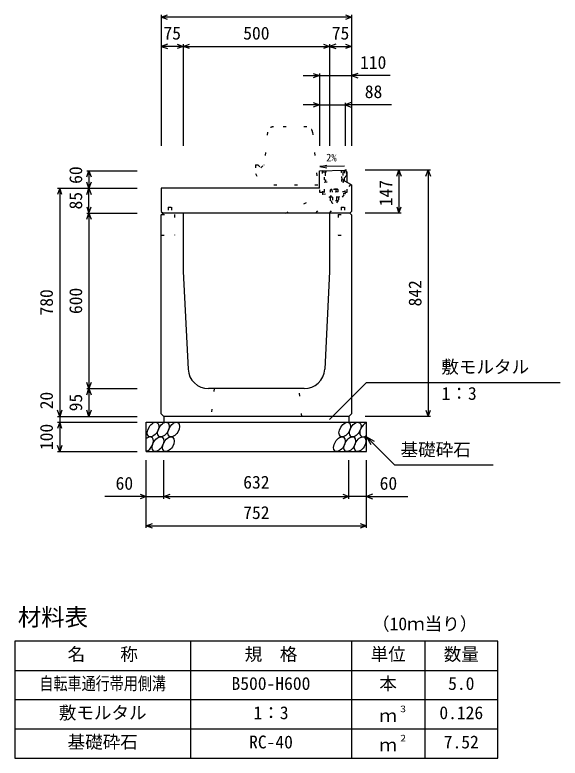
# Model space of a CAD drawing. Units: millimetres, scale not verified. Extents: x -12600 to 12600, y -5940 to 5940.
# Drawn here: x 1875 to 3737, y 1278 to 3819 of the extents above; entities that cross this region are included whole.
import ezdxf
from ezdxf.enums import TextEntityAlignment as Align

# ---------------------------------------------------------------- set-up
doc = ezdxf.new("R2010")
doc.units = ezdxf.units.MM
doc.header["$LTSCALE"] = 40
doc.linetypes.add('DOTTED', pattern=[1.75, 0.25, -1.5])
for name, color, linetype, lineweight in [('0-0_DIM', 7, 'Continuous', 25), ('0-2_HATCH', 6, 'Continuous', 25), ('0-3_HYO', 3, 'Continuous', 25), ('0-4_HYO2', 4, 'Continuous', 25), ('0-5_OUTLINE', 3, 'Continuous', 25), ('0-6_OUTLINE2', 4, 'DOTTED', 25), ('0-7_TXT', 7, 'Continuous', 25)]:
    doc.layers.add(name, color=color, linetype=linetype, lineweight=lineweight)
doc.styles.add('ＭＳ ゴシック', font='')
doc.styles.get('ＭＳ ゴシック').set_extended_font_data('MS Gothic')

msp = doc.modelspace()

# ---------------------------------------------------------------- linework, layer by layer
at = {"layer": '0-0_DIM'}
for p, q in [((2375, 3818.96), (2375, 3371.46)), ((3025, 3811.46), (2375, 3811.46)), ((3025, 3818.96), (3025, 3371.46)), ((2450, 3711.46), (2375, 3711.46)), ((2450, 3718.96), (2450, 3371.46)), ((2450, 3711.46), (2950, 3711.46)), ((2950, 3718.96), (2950, 3371.46)), ((2950, 3711.46), (3025, 3711.46)), ((2860, 3611.46), (2915, 3611.46)), ((2915, 3618.96), (2915, 3371.46)), ((2915, 3611.46), (3025, 3611.46)), ((3156.52, 3611.46), (3025, 3611.46)), ((2915, 3511.46), (2860, 3511.46)), ((2915, 3511.46), (3003, 3511.46)), ((3003, 3518.96), (3003, 3371.46)), ((3161.78, 3511.46), (3003, 3511.46)), ((2120.5, 3286.46), (2293, 3286.46)), ((2128, 3286.46), (2128, 3226.46)), ((3294.5, 3288.46), (3072, 3288.46)), ((3187, 3288.46), (3187, 3141.46)), ((3287, 3288.46), (3287, 2446.46)), ((2020.5, 3226.46), (2293, 3226.46)), ((2028, 3226.46), (2028, 2446.46)), ((2128, 3141.46), (2128, 3226.46)), ((2120.5, 3141.46), (2293, 3141.46)), ((2128, 3141.46), (2128, 2541.46)), ((3194.5, 3141.46), (3072, 3141.46)), ((2120.5, 2541.46), (2293, 2541.46)), ((2128, 2541.46), (2128, 2446.46)), ((2949.77, 2435.65), (3076, 2561.89)), ((3076, 2561.89), (3737.46, 2561.89)), ((2020.5, 2446.46), (2293, 2446.46)), ((2028, 2446.46), (2028, 2426.46)), ((3294.5, 2446.46), (3072, 2446.46)), ((2020.5, 2426.46), (2293, 2426.46)), ((2028, 2426.46), (2028, 2326.46)), ((3076, 2376.46), (3171.76, 2280.71)), ((3076, 2376.46), (3101.98, 2361.46)), ((3076, 2376.46), (3091, 2350.48)), ((2020.5, 2326.46), (2293, 2326.46)), ((2324, 2065.1), (2324, 2296.46)), ((2384, 2165.1), (2384, 2296.46)), ((3016, 2165.1), (3016, 2296.46)), ((3076, 2065.1), (3076, 2296.46)), ((3171.76, 2280.71), (3509.31, 2280.71)), ((2324, 2172.6), (2182.21, 2172.6)), ((2324, 2172.6), (2384, 2172.6)), ((2384, 2172.6), (3016, 2172.6)), ((3076, 2172.6), (3016, 2172.6)), ((3076, 2172.6), (3217.79, 2172.6)), ((2324, 2072.6), (3076, 2072.6))]:
    msp.add_line(p, q, dxfattribs=at)
for points in [[(2396.14, 3803.77), (2375, 3811.46), (2396.14, 3819.16)], [(3003.86, 3819.16), (3025, 3811.46), (3003.86, 3803.77)], [(2396.14, 3719.16), (2375, 3711.46), (2396.14, 3703.77)], [(2428.86, 3719.16), (2450, 3711.46), (2428.86, 3703.77)], [(2471.14, 3703.77), (2450, 3711.46), (2471.14, 3719.16)], [(2928.86, 3719.16), (2950, 3711.46), (2928.86, 3703.77)], [(2971.14, 3719.16), (2950, 3711.46), (2971.14, 3703.77)], [(3003.86, 3719.16), (3025, 3711.46), (3003.86, 3703.77)], [(2893.86, 3619.16), (2915, 3611.46), (2893.86, 3603.77)], [(3046.14, 3619.16), (3025, 3611.46), (3046.14, 3603.77)], [(2893.86, 3519.16), (2915, 3511.46), (2893.86, 3503.77)], [(3024.14, 3519.16), (3003, 3511.46), (3024.14, 3503.77)], [(2120.3, 3265.32), (2128, 3286.46), (2135.7, 3265.32)], [(3179.3, 3267.32), (3187, 3288.46), (3194.7, 3267.32)], [(3279.3, 3267.32), (3287, 3288.46), (3294.7, 3267.32)], [(2135.7, 3247.61), (2128, 3226.46), (2120.3, 3247.61)], [(2035.7, 3205.32), (2028, 3226.46), (2020.3, 3205.32)], [(2120.3, 3205.32), (2128, 3226.46), (2135.7, 3205.32)], [(2120.3, 3162.61), (2128, 3141.46), (2135.7, 3162.61)], [(3179.3, 3162.61), (3187, 3141.46), (3194.7, 3162.61)], [(2120.3, 3120.32), (2128, 3141.46), (2135.7, 3120.32)], [(2135.7, 2562.61), (2128, 2541.46), (2120.3, 2562.61)], [(2120.3, 2520.32), (2128, 2541.46), (2135.7, 2520.32)], [(2035.7, 2467.61), (2028, 2446.46), (2020.3, 2467.61)], [(2135.7, 2467.61), (2128, 2446.46), (2120.3, 2467.61)], [(3279.3, 2467.61), (3287, 2446.46), (3294.7, 2467.61)], [(2035.7, 2405.32), (2028, 2426.46), (2020.3, 2405.32)], [(2035.7, 2347.61), (2028, 2326.46), (2020.3, 2347.61)], [(2302.86, 2180.29), (2324, 2172.6), (2302.86, 2164.9)], [(2405.14, 2164.9), (2384, 2172.6), (2405.14, 2180.29)], [(2994.86, 2180.29), (3016, 2172.6), (2994.86, 2164.9)], [(3097.14, 2180.29), (3076, 2172.6), (3097.14, 2164.9)], [(2345.14, 2064.9), (2324, 2072.6), (2345.14, 2080.29)], [(3054.86, 2080.29), (3076, 2072.6), (3054.86, 2064.9)]]:
    msp.add_lwpolyline(points, dxfattribs=at)
at = {"layer": '0-2_HATCH', "linetype": 'DOTTED'}
for p, q in [((3003.93, 3208.28), (3002.28, 3288.27)), ((2932.32, 3212.81), (2931.46, 3254.8)), ((2996.44, 3256.14), (2997.31, 3214.15)), ((2931.6, 3247.8), (2996.59, 3249.14)), ((3009.82, 3213.4), (3009.14, 3246.65)), ((2925.84, 3211.68), (2916.84, 3211.49)), ((3003.8, 3214.28), (2925.82, 3212.68)), ((2955.5, 3222.66), (2953.04, 3220.74)), ((2953.19, 3213.24), (2953.04, 3220.74)), ((2979.43, 3213.78), (2953.19, 3213.24)), ((2953.43, 3221.09), (2955.5, 3222.66)), ((2976.74, 3223.1), (2955.5, 3222.66)), ((2959.44, 3213.37), (2959.28, 3220.87)), ((2973.19, 3213.65), (2973.03, 3221.15)), ((2978.87, 3221.61), (2976.74, 3223.1)), ((2979.43, 3213.78), (2979.28, 3221.28)), ((3003.82, 3213.28), (3009.82, 3213.4)), ((2949.94, 3197.17), (2982.93, 3197.85)), ((2952.87, 3183.23), (2952.61, 3195.73)), ((2980.58, 3183.8), (2952.87, 3183.23)), ((2959.54, 3195.87), (2959.8, 3183.37)), ((2973.39, 3196.15), (2973.65, 3183.66)), ((2980.32, 3196.3), (2980.58, 3183.8)), ((2982.93, 3197.85), (2982.96, 3196.35))]:
    msp.add_line(p, q, dxfattribs=at)
at = {"layer": '0-2_HATCH'}
msp.add_line((3008.6, 3273.02), (3009.14, 3246.65), dxfattribs=at)
at = {"layer": '0-2_HATCH', "linetype": 'DOTTED'}
for points in [[(2916.84, 3211.49), (2915.3, 3286.48), (2924.3, 3286.66)], [(2924.3, 3286.66), (2925.94, 3206.68), (3003.93, 3208.28)], [(2931.46, 3254.8), (2932.46, 3254.82), (2931.96, 3278.82), (2930.96, 3278.8), (2930.82, 3285.79), (2995.8, 3287.13)], [(2935.82, 3285.9), (2935.96, 3278.9), (2934.96, 3278.88), (2935.45, 3254.88), (2936.45, 3254.9), (2936.6, 3247.91)], [(2991.59, 3249.04), (2991.44, 3256.04), (2992.44, 3256.06), (2991.95, 3280.05), (2990.95, 3280.03), (2990.81, 3287.03)], [(2995.8, 3287.13), (2995.95, 3280.13), (2994.95, 3280.11), (2995.44, 3256.12), (2996.44, 3256.14)], [(3008.6, 3273.02), (3008.28, 3288.39), (3002.28, 3288.27)], [(2982.96, 3196.35), (2949.97, 3195.67), (2949.94, 3197.17)]]:
    msp.add_lwpolyline(points, dxfattribs=at)
for centre, radius, start, end in [((2956.23, 3217.52), 4.53, 47.57461, 134.78335), ((2966.53, 3202.73), 19.53, 70.56972, 111.78823), ((2976.22, 3217.93), 4.53, 47.57461, 134.78335), ((2966.72, 3183.51), 11, 181.1783, 1.1783)]:
    msp.add_arc(centre, radius, start, end, dxfattribs=at)
at = {"layer": '0-2_HATCH'}
for centre in [(2346.89, 2401.46), (2382.37, 2401.46), (2417.84, 2401.46), (3002.05, 2401.46), (3037.52, 2401.46), (2363.77, 2351.46), (2399.25, 2351.46), (2983.45, 2351.46), (3018.93, 2351.46), (3054.41, 2351.46)]:
    msp.add_ellipse(centre, major_axis=(14.54, 23.54), ratio=0.5792, dxfattribs=at)
for centre, start_param, end_param in [((3073, 2401.46), 0.6666252, 4.1103269), ((2328.3, 2351.46), 3.7419964, 7.318141)]:
    msp.add_ellipse(centre, major_axis=(14.54, 23.54), ratio=0.5792, start_param=start_param, end_param=end_param, dxfattribs=at)
at = {"layer": '0-3_HYO'}
for p, q in [((2475, 1678.36), (2475, 1278.36)), ((3025, 1678.36), (3025, 1278.36)), ((3275, 1678.36), (3275, 1278.36)), ((1875, 1578.36), (3525, 1578.36))]:
    msp.add_line(p, q, dxfattribs=at)
msp.add_lwpolyline([(1875, 1278.36), (3525, 1278.36), (3525, 1678.36), (1875, 1678.36)], close=True, dxfattribs=at)
at = {"layer": '0-4_HYO2'}
for p, q in [((1875, 1478.36), (3525, 1478.36)), ((1875, 1378.36), (3525, 1378.36))]:
    msp.add_line(p, q, dxfattribs=at)
at = {"layer": '0-5_OUTLINE', "linetype": 'DOTTED'}
for p, q in [((2871.9, 3436.46), (2758.1, 3436.46)), ((2738.2, 3418.41), (2727, 3306.46)), ((2891.8, 3418.45), (2910, 3236.46)), ((2697, 3306.46), (2697, 3276.46)), ((2697, 3306.46), (2705, 3306.46)), ((2697, 3276.46), (2720, 3236.46)), ((2910, 3236.46), (2720, 3236.46))]:
    msp.add_line(p, q, dxfattribs=at)
at = {"layer": '0-5_OUTLINE'}
for p, q in [((2915, 3286.46), (3003, 3288.28)), ((2915, 3226.46), (2915, 3286.46)), ((3003, 3288.28), (3009, 3282.4)), ((3009, 3282.4), (3009, 3271.4)), ((3000, 3261.4), (3009, 3271.4)), ((3000, 3261.4), (3000, 3251.4)), ((3025, 3238.4), (3000, 3251.4)), ((3025, 3238.4), (3025, 3147.46)), ((2915, 3226.46), (2375, 3226.46)), ((2375, 3226.46), (2375, 3147.46)), ((2375, 3147.46), (2381, 3141.46)), ((2375, 3135.46), (2381, 3141.46)), ((2375, 2455.46), (2375, 3135.46)), ((3019, 3141.46), (2381, 3141.46)), ((2950, 3141.46), (2950, 2941.46)), ((3019, 3141.46), (3025, 3147.46)), ((3019, 3141.46), (3025, 3135.46)), ((3025, 3135.46), (3025, 2455.46)), ((2950, 2941.46), (2933.33, 2607.97)), ((2863.41, 2541.46), (2536.59, 2541.46)), ((2375, 2455.46), (2384, 2446.46)), ((3016, 2446.46), (2384, 2446.46)), ((2384, 2446.46), (2384, 2426.46)), ((3016, 2446.46), (3025, 2455.46)), ((3016, 2446.46), (3016, 2426.46)), ((2324, 2426.46), (3076, 2426.46)), ((2324, 2326.46), (2324, 2426.46)), ((3076, 2326.46), (3076, 2426.46)), ((2324, 2326.46), (3076, 2326.46))]:
    msp.add_line(p, q, dxfattribs=at)
at = {"layer": '0-5_OUTLINE', "linetype": 'DOTTED'}
msp.add_lwpolyline([(2705, 3306.46), (2715, 3296.46), (2725, 3306.46), (2727, 3306.46)], dxfattribs=at)
at = {"layer": '0-5_OUTLINE'}
msp.add_lwpolyline([(2450, 3141.46), (2450, 2941.46), (2466.67, 2607.97)], dxfattribs=at)
at = {"layer": '0-5_OUTLINE', "linetype": 'DOTTED'}
for centre, start, end in [((2758.1, 3416.46), 90, 174.40835), ((2871.9, 3416.46), 4.08463, 90)]:
    msp.add_arc(centre, 20, start, end, dxfattribs=at)
at = {"layer": '0-5_OUTLINE'}
for centre, start, end in [((2536.59, 2611.46), 182.86241, 270), ((2863.41, 2611.46), 270, 356.75146)]:
    msp.add_arc(centre, 70, start, end, dxfattribs=at)
at = {"layer": '0-6_OUTLINE2'}
for p, q in [((2902.91, 3141.46), (3000.25, 3251.33)), ((3022.29, 3239.87), (2945.93, 3141.46)), ((2800, 3141.46), (2925.94, 3206.68)), ((2950, 3141.46), (3003.93, 3208.28)), ((2398.5, 3161.96), (2410.5, 3161.96)), ((2398.5, 3161.96), (2398.5, 3136.96)), ((2410.5, 3161.96), (2410.5, 3136.96)), ((2989.5, 3161.96), (3001.5, 3161.96)), ((2989.5, 3161.96), (2989.5, 3136.96)), ((3001.5, 3161.96), (3001.5, 3136.96)), ((2376.5, 3136.96), (2420, 3136.96)), ((2420, 3136.96), (2420, 3066.46)), ((2979.45, 3136.96), (3023.5, 3136.96)), ((2979.45, 3136.96), (2979.45, 3066.46)), ((2375, 3066.46), (2420, 3066.46)), ((2979.45, 3066.46), (3024.45, 3066.46)), ((2555.24, 2541.46), (2545.24, 2446.46)), ((2855.24, 2446.46), (2845.24, 2541.46))]:
    msp.add_line(p, q, dxfattribs=at)
at = {"layer": '0-7_TXT'}
msp.add_line((2916.72, 3300.4), (2940.44, 3296.72), dxfattribs=at)
msp.add_lwpolyline([(3001.28, 3302.14), (2916.72, 3300.4), (2940.26, 3305.05)], dxfattribs=at)

# ---------------------------------------------------------------- texts
at = {"layer": '0-0_DIM', "style": 'ＭＳ ゴシック'}
for s, p in [('75', (2382.5, 3721.46)), ('500', (2655, 3721.46)), ('75', (2957.5, 3721.46)), ('110', (3054.02, 3621.46)), ('88', (3070.19, 3521.46)), ('敷モルタル', (3331.6, 2580.62)), ('1：3', (3332.6, 2489.93)), ('基礎砕石', (3192.32, 2297.88)), ('60', (2219, 2182.6)), ('632', (2655, 2186.46)), ('60', (3121, 2182.6)), ('752', (2655, 2082.6))]:
    msp.add_text(s, height=43.99, dxfattribs=at).set_placement(p, align=Align.BOTTOM_LEFT)
for s, p in [('60', (2118, 3241.46)), ('147', (3177, 3164.96)), ('85', (2118, 3153.96)), ('842', (3277, 2822.46)), ('780', (2018, 2791.46)), ('600', (2118, 2796.46)), ('20', (2018, 2470.78)), ('95', (2118, 2463.96)), ('100', (2018, 2331.46))]:
    msp.add_text(s, height=43.99, rotation=90, dxfattribs=at).set_placement(p, align=Align.BOTTOM_LEFT)
at = {"layer": '0-7_TXT', "style": 'ＭＳ ゴシック'}
for s, height, p in [('2%', 26.39, (2938.18, 3310.21)), ('材料表', 58.65, (1885, 1713.36)), ('（10ｍ当り）', 43.99, (3095, 1702.36)), ('名\u3000\u3000称', 43.99, (2055, 1598.36)), ('規\u3000格', 43.99, (2660, 1598.36)), ('単位', 43.99, (3090, 1598.36)), ('数量', 43.99, (3340, 1598.36)), ('B500-H600', 43.99, (2615, 1498.36)), ('本', 43.99, (3120, 1498.36)), ('5.0', 43.99, (3355, 1498.36)), ('敷モルタル', 43.99, (2025, 1398.36)), ('1：3', 43.99, (2690, 1398.36)), ('３', 21.99, (3185.54, 1428.73)), ('0.126', 43.99, (3325, 1398.36)), ('ｍ', 43.99, (3120, 1388.36)), ('基礎砕石', 43.99, (2055, 1298.36)), ('RC-40', 43.99, (2675, 1298.36)), ('２', 21.99, (3185.54, 1328.73)), ('7.52', 43.99, (3340, 1298.36)), ('ｍ', 43.99, (3120, 1288.36))]:
    msp.add_text(s, height=height, dxfattribs=at).set_placement(p, align=Align.BOTTOM_LEFT)
at = {"layer": '0-7_TXT', "style": 'ＭＳ ゴシック', "width": 0.8}
msp.add_text('自転車通行帯用側溝', height=43.99, dxfattribs=at).set_placement((1959, 1498.36), align=Align.BOTTOM_LEFT)

doc.saveas('drawing.dxf')
